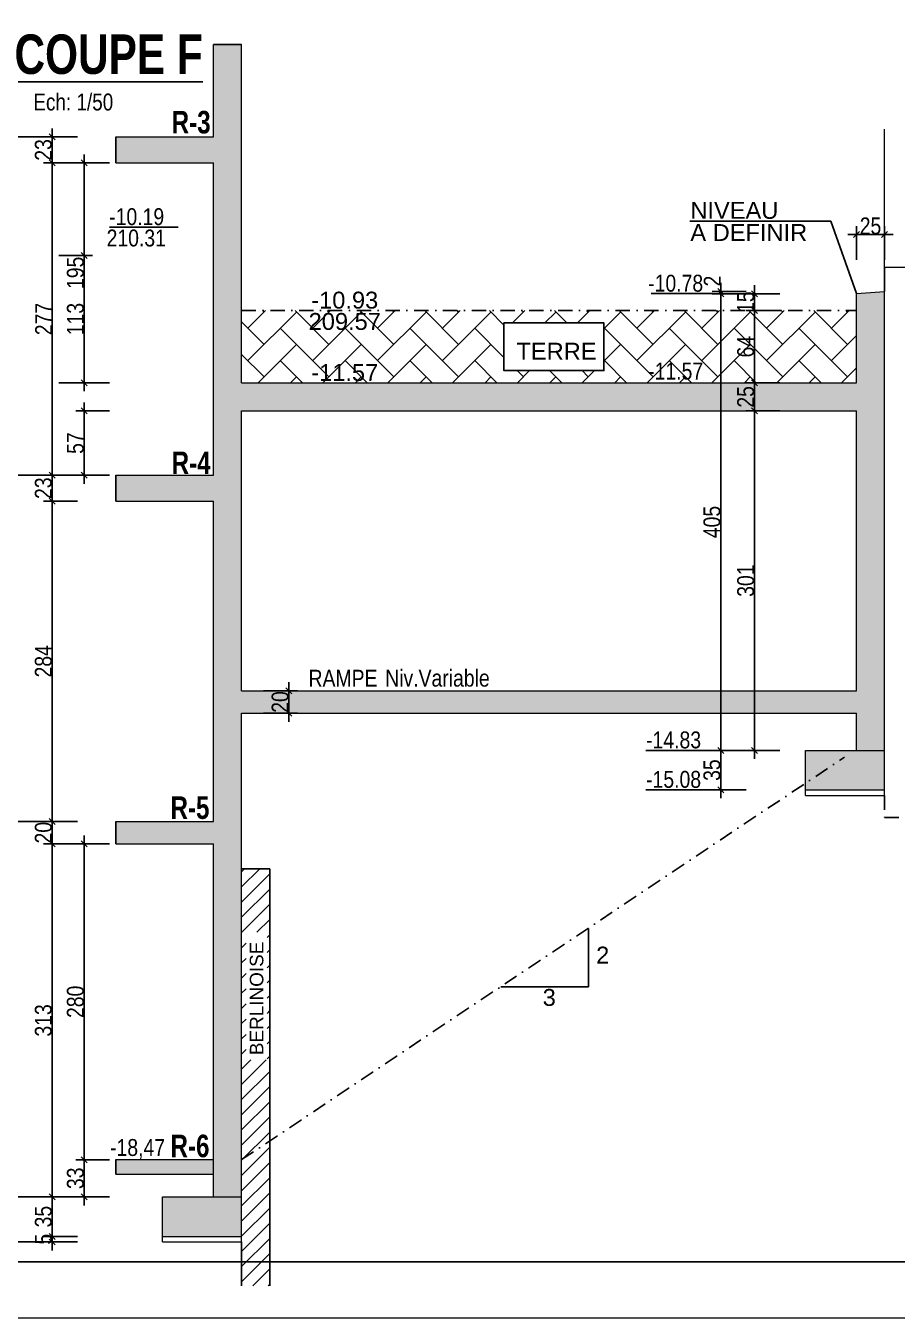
# Model space of a CAD drawing. Header units: millimetres. Extents: x -26249 to 60250, y -21218 to 23336.
# Drawn here: x 15666 to 16438, y 4553 to 5699 of the extents above; entities that cross this region are included whole.
import ezdxf
from ezdxf.enums import TextEntityAlignment as Align

# ---------------------------------------------------------------- set-up
doc = ezdxf.new("R2010")
doc.units = ezdxf.units.MM
doc.linetypes.add('TIRETPTX2', pattern=[50.8, 25.4, -12.7, 0, -12.7])
for name, color, linetype in [('01_cote_gen', 4, 'Continuous'), ('01_linteaux', 2, 'Continuous'), ('01_poch_BN', 9, 'Continuous'), ('01_poch_murs', 253, 'Continuous'), ('01_texte', 230, 'Continuous'), ('AA_COTES', 2, 'Continuous')]:
    doc.layers.add(name, color=color, linetype=linetype)
doc.layers.add('01_murs_coup', color=5, linetype='Continuous', lineweight=60)
doc.layers.add('01_PIEUX', color=5, linetype='Continuous', lineweight=60)
doc.styles.add('ARIAL NA', font='ARIALN.TTF')
doc.styles.add('impact', font='impact.ttf')
doc.styles.add('MATTE_TXT', font='arial.ttf')
doc.styles.add('STYLE2', font='ARIALN.TTF')
doc.dimstyles.new('JB50', dxfattribs={"dimscale": 0.1, "dimtxt": 150, "dimasz": 15, "dimexe": 0.1, "dimexo": 0.1, "dimgap": 0.09, "dimtad": 1, "dimdec": 1, "dimdsep": 46, "dimtxsty": 'STYLE2', "dimblk1": 'BOND_G', "dimblk2": 'BOND_D', "dimsah": 1, "dimcen": 1.5, "dimdle": 0.01, "dimse1": 1, "dimse2": 1, "dimclrd": 4, "dimclre": 2, "dimclrt": 6, "dimazin": 2, "dimtfac": 2.333333, "dimtdec": 1, "dimtix": 1, "dimtmove": 2, "dimatfit": 3, "dimldrblk": 'BOND_G', "dimfxl": 1, "dimtolj": 1, "dimtzin": 0, "dimarcsym": 0})

# ---------------------------------------------------------------- blocks, each defined once
blk = doc.blocks.new('BOND_G')
at = {"layer": 'AA_COTES', "color": 0}
for p, q in [((0, -5), (0, 15)), ((5, 0), (-5, 0)), ((1.77, 1.77), (-1.77, -1.77))]:
    blk.add_line(p, q, dxfattribs=at)
blk = doc.blocks.new('BOND_D')
at = {"layer": 'AA_COTES', "color": 0}
for p, q in [((5, 0), (-5, 0)), ((-1.77, -1.77), (1.77, 1.77)), ((0, 5), (0, -15))]:
    blk.add_line(p, q, dxfattribs=at)
blk = doc.blocks.new('*D2041')
at = {"layer": '01_cote_gen', "color": 4, "lineweight": -2, "transparency": 16777216}
blk.add_line((16033.7, 7786.7), (16134.7, 7786.7), dxfattribs=at)
at = {"layer": 'Defpoints', "color": 0, "transparency": 16777216}
for p in [(16136.2, 7786.7), (16032.2, 7779.2), (16136.2, 5592.4)]:
    blk.add_point(p, dxfattribs=at)
at = {"layer": '01_cote_gen', "color": 4, "lineweight": -2, "transparency": 16777216, "xscale": 1.5, "yscale": 1.5, "zscale": 1.5, "rotation": 180}
blk.add_blockref('BOND_G', (16032.2, 7786.7), dxfattribs=at)
at = {"layer": '01_cote_gen', "color": 4, "lineweight": -2, "transparency": 16777216, "xscale": 1.5, "yscale": 1.5, "zscale": 1.5}
blk.add_blockref('BOND_D', (16136.2, 7786.7), dxfattribs=at)
at = {"layer": '01_cote_gen', "color": 6, "transparency": 16777216, "insert": (16084.2, 7794.4), "char_height": 15, "attachment_point": 5, "style": 'STYLE2'}
blk.add_mtext('\\A1;104', dxfattribs=at)
blk = doc.blocks.new('*D2055')
at = {"layer": '01_cote_gen', "color": 4, "lineweight": -2, "transparency": 16777216}
blk.add_line((16333.7, 7758.7), (16414.3, 7758.7), dxfattribs=at)
at = {"layer": 'Defpoints', "color": 0, "transparency": 16777216}
for p in [(16415.8, 7758.7), (16332.2, 7706.2), (16415.8, 5569.6)]:
    blk.add_point(p, dxfattribs=at)
at = {"layer": '01_cote_gen', "color": 4, "lineweight": -2, "transparency": 16777216, "xscale": 1.5, "yscale": 1.5, "zscale": 1.5, "rotation": 180}
blk.add_blockref('BOND_G', (16332.2, 7758.7), dxfattribs=at)
at = {"layer": '01_cote_gen', "color": 4, "lineweight": -2, "transparency": 16777216, "xscale": 1.5, "yscale": 1.5, "zscale": 1.5}
blk.add_blockref('BOND_D', (16415.8, 7758.7), dxfattribs=at)
at = {"layer": '01_cote_gen', "color": 6, "transparency": 16777216, "insert": (16374, 7766.3), "char_height": 15, "attachment_point": 5, "style": 'STYLE2'}
blk.add_mtext('\\A1;83.5', dxfattribs=at)
blk = doc.blocks.new('*D2144')
at = {"layer": '01_cote_gen', "color": 4, "lineweight": -2, "transparency": 16777216}
blk.add_line((15689.2, 4662.4), (15689.2, 4972.4), dxfattribs=at)
at = {"layer": 'Defpoints', "color": 0, "transparency": 16777216}
for p in [(15689.2, 4973.9), (15735.8, 4973.9), (15752.3, 4660.9)]:
    blk.add_point(p, dxfattribs=at)
at = {"layer": '01_cote_gen', "color": 4, "lineweight": -2, "transparency": 16777216, "xscale": 1.5, "yscale": 1.5, "zscale": 1.5}
for name, p, rotation in [('BOND_D', (15689.2, 4973.9), 90), ('BOND_G', (15689.2, 4660.9), 270)]:
    blk.add_blockref(name, p, dxfattribs=dict(at, rotation=rotation))
at = {"layer": '01_cote_gen', "color": 6, "transparency": 16777216, "insert": (15681.5, 4817.4), "char_height": 15, "attachment_point": 5, "rotation": 90, "style": 'STYLE2'}
blk.add_mtext('\\A1;313', dxfattribs=at)
blk = doc.blocks.new('*D2145')
at = {"layer": '01_cote_gen', "color": 4, "lineweight": -2, "transparency": 16777216}
blk.add_line((15717.6, 4662.4), (15717.6, 4692.4), dxfattribs=at)
at = {"layer": 'Defpoints', "color": 0, "transparency": 16777216}
for p in [(15717.6, 4693.9), (15752.3, 4693.9), (15752.3, 4660.9)]:
    blk.add_point(p, dxfattribs=at)
at = {"layer": '01_cote_gen', "color": 4, "lineweight": -2, "transparency": 16777216, "xscale": 1.5, "yscale": 1.5, "zscale": 1.5}
for name, p, rotation in [('BOND_D', (15717.6, 4693.9), 90), ('BOND_G', (15717.6, 4660.9), 270)]:
    blk.add_blockref(name, p, dxfattribs=dict(at, rotation=rotation))
at = {"layer": '01_cote_gen', "color": 6, "transparency": 16777216, "insert": (15709.9, 4677.4), "char_height": 15, "attachment_point": 5, "rotation": 90, "style": 'STYLE2'}
blk.add_mtext('\\A1;33', dxfattribs=at)
blk = doc.blocks.new('*D2146')
at = {"layer": '01_cote_gen', "color": 4, "lineweight": -2, "transparency": 16777216}
blk.add_line((15717.6, 4695.4), (15717.6, 4972.4), dxfattribs=at)
at = {"layer": 'Defpoints', "color": 0, "transparency": 16777216}
for p in [(15717.6, 4973.9), (15735.8, 4973.9), (15735.8, 4693.9)]:
    blk.add_point(p, dxfattribs=at)
at = {"layer": '01_cote_gen', "color": 4, "lineweight": -2, "transparency": 16777216, "xscale": 1.5, "yscale": 1.5, "zscale": 1.5}
for name, p, rotation in [('BOND_D', (15717.6, 4973.9), 90), ('BOND_G', (15717.6, 4693.9), 270)]:
    blk.add_blockref(name, p, dxfattribs=dict(at, rotation=rotation))
at = {"layer": '01_cote_gen', "color": 6, "transparency": 16777216, "insert": (15709.9, 4833.9), "char_height": 15, "attachment_point": 5, "rotation": 90, "style": 'STYLE2'}
blk.add_mtext('\\A1;280', dxfattribs=at)
blk = doc.blocks.new('*D2242')
at = {"layer": '01_cote_gen', "color": 4, "lineweight": -2, "transparency": 16777216}
blk.add_line((15689.2, 4975.4), (15689.2, 4992.4), dxfattribs=at)
at = {"layer": 'Defpoints', "color": 0, "transparency": 16777216}
for p in [(15689.2, 4993.9), (15778, 4993.9), (15778, 4973.9)]:
    blk.add_point(p, dxfattribs=at)
at = {"layer": '01_cote_gen', "color": 4, "lineweight": -2, "transparency": 16777216, "xscale": 1.5, "yscale": 1.5, "zscale": 1.5}
for name, p, rotation in [('BOND_D', (15689.2, 4993.9), 90), ('BOND_G', (15689.2, 4973.9), 270)]:
    blk.add_blockref(name, p, dxfattribs=dict(at, rotation=rotation))
at = {"layer": '01_cote_gen', "color": 6, "transparency": 16777216, "insert": (15681.5, 4983.9), "char_height": 15, "attachment_point": 5, "rotation": 90, "style": 'STYLE2'}
blk.add_mtext('\\A1;20', dxfattribs=at)
blk = doc.blocks.new('*D2243')
at = {"layer": '01_cote_gen', "color": 4, "lineweight": -2, "transparency": 16777216}
blk.add_line((15689.2, 4995.4), (15689.2, 5276.4), dxfattribs=at)
at = {"layer": 'Defpoints', "color": 0, "transparency": 16777216}
for p in [(15689.2, 5277.9), (15745.7, 5277.9), (15745.7, 4993.9)]:
    blk.add_point(p, dxfattribs=at)
at = {"layer": '01_cote_gen', "color": 4, "lineweight": -2, "transparency": 16777216, "xscale": 1.5, "yscale": 1.5, "zscale": 1.5}
for name, p, rotation in [('BOND_D', (15689.2, 5277.9), 90), ('BOND_G', (15689.2, 4993.9), 270)]:
    blk.add_blockref(name, p, dxfattribs=dict(at, rotation=rotation))
at = {"layer": '01_cote_gen', "color": 6, "transparency": 16777216, "insert": (15681.5, 5135.9), "char_height": 15, "attachment_point": 5, "rotation": 90, "style": 'STYLE2'}
blk.add_mtext('\\A1;284', dxfattribs=at)
blk = doc.blocks.new('*D2244')
at = {"layer": '01_cote_gen', "color": 4, "lineweight": -2, "transparency": 16777216}
blk.add_line((15689.2, 5279.4), (15689.2, 5299.4), dxfattribs=at)
at = {"layer": 'Defpoints', "color": 0, "transparency": 16777216}
for p in [(15689.2, 5300.9), (15756, 5300.9), (15756, 5277.9)]:
    blk.add_point(p, dxfattribs=at)
at = {"layer": '01_cote_gen', "color": 4, "lineweight": -2, "transparency": 16777216, "xscale": 1.5, "yscale": 1.5, "zscale": 1.5}
for name, p, rotation in [('BOND_D', (15689.2, 5300.9), 90), ('BOND_G', (15689.2, 5277.9), 270)]:
    blk.add_blockref(name, p, dxfattribs=dict(at, rotation=rotation))
at = {"layer": '01_cote_gen', "color": 6, "transparency": 16777216, "insert": (15681.5, 5289.4), "char_height": 15, "attachment_point": 5, "rotation": 90, "style": 'STYLE2'}
blk.add_mtext('\\A1;23', dxfattribs=at)
blk = doc.blocks.new('*D2245')
at = {"layer": '01_cote_gen', "color": 4, "lineweight": -2, "transparency": 16777216}
blk.add_line((15689.2, 5302.4), (15689.2, 5576.4), dxfattribs=at)
at = {"layer": 'Defpoints', "color": 0, "transparency": 16777216}
for p in [(15689.2, 5577.9), (15789, 5577.9), (15809.4, 5300.9)]:
    blk.add_point(p, dxfattribs=at)
at = {"layer": '01_cote_gen', "color": 4, "lineweight": -2, "transparency": 16777216, "xscale": 1.5, "yscale": 1.5, "zscale": 1.5}
for name, p, rotation in [('BOND_D', (15689.2, 5577.9), 90), ('BOND_G', (15689.2, 5300.9), 270)]:
    blk.add_blockref(name, p, dxfattribs=dict(at, rotation=rotation))
at = {"layer": '01_cote_gen', "color": 6, "transparency": 16777216, "insert": (15681.7, 5439.4), "char_height": 15, "attachment_point": 5, "rotation": 90, "style": 'STYLE2'}
blk.add_mtext('\\A1;277', dxfattribs=at)
blk = doc.blocks.new('*D2246')
at = {"layer": '01_cote_gen', "color": 4, "lineweight": -2, "transparency": 16777216}
blk.add_line((15689.2, 5579.4), (15689.2, 5599.4), dxfattribs=at)
at = {"layer": 'Defpoints', "color": 0, "transparency": 16777216}
for p in [(15689.2, 5600.9), (15765.3, 5600.9), (15789, 5577.9)]:
    blk.add_point(p, dxfattribs=at)
at = {"layer": '01_cote_gen', "color": 4, "lineweight": -2, "transparency": 16777216, "xscale": 1.5, "yscale": 1.5, "zscale": 1.5}
for name, p, rotation in [('BOND_D', (15689.2, 5600.9), 90), ('BOND_G', (15689.2, 5577.9), 270)]:
    blk.add_blockref(name, p, dxfattribs=dict(at, rotation=rotation))
at = {"layer": '01_cote_gen', "color": 6, "transparency": 16777216, "insert": (15681.5, 5589.4), "char_height": 15, "attachment_point": 5, "rotation": 90, "style": 'STYLE2'}
blk.add_mtext('\\A1;23', dxfattribs=at)
blk = doc.blocks.new('*D2247')
at = {"layer": '01_cote_gen', "color": 4, "lineweight": -2, "transparency": 16777216}
blk.add_line((15717.6, 5302.4), (15717.6, 5356.4), dxfattribs=at)
at = {"layer": 'Defpoints', "color": 0, "transparency": 16777216}
for p in [(15717.6, 5357.9), (15899.3, 5357.9), (15789, 5300.9)]:
    blk.add_point(p, dxfattribs=at)
at = {"layer": '01_cote_gen', "color": 4, "lineweight": -2, "transparency": 16777216, "xscale": 1.5, "yscale": 1.5, "zscale": 1.5}
for name, p, rotation in [('BOND_D', (15717.6, 5357.9), 90), ('BOND_G', (15717.6, 5300.9), 270)]:
    blk.add_blockref(name, p, dxfattribs=dict(at, rotation=rotation))
at = {"layer": '01_cote_gen', "color": 6, "transparency": 16777216, "insert": (15709.9, 5329.4), "char_height": 15, "attachment_point": 5, "rotation": 90, "style": 'STYLE2'}
blk.add_mtext('\\A1;57', dxfattribs=at)
blk = doc.blocks.new('*D2248')
at = {"layer": '01_cote_gen', "color": 4, "lineweight": -2, "transparency": 16777216}
blk.add_line((15717.6, 5494.4), (15717.6, 5384.4), dxfattribs=at)
at = {"layer": 'Defpoints', "color": 0, "transparency": 16777216}
for p in [(15740.1, 5495.9), (15717.6, 5382.9), (15857.2, 5382.9)]:
    blk.add_point(p, dxfattribs=at)
at = {"layer": '01_cote_gen', "color": 4, "lineweight": -2, "transparency": 16777216, "xscale": 1.5, "yscale": 1.5, "zscale": 1.5}
for name, p, rotation in [('BOND_G', (15717.6, 5495.9), 90), ('BOND_D', (15717.6, 5382.9), 270)]:
    blk.add_blockref(name, p, dxfattribs=dict(at, rotation=rotation))
at = {"layer": '01_cote_gen', "color": 6, "transparency": 16777216, "insert": (15709.9, 5439.4), "char_height": 15, "attachment_point": 5, "rotation": 90, "style": 'STYLE2'}
blk.add_mtext('\\A1;113', dxfattribs=at)
blk = doc.blocks.new('*D2249')
at = {"layer": '01_cote_gen', "color": 4, "lineweight": -2, "transparency": 16777216}
blk.add_line((15717.6, 5384.4), (15717.6, 5576.4), dxfattribs=at)
at = {"layer": 'Defpoints', "color": 0, "transparency": 16777216}
for p in [(15717.6, 5577.9), (15767.1, 5577.9), (15924.4, 5382.9)]:
    blk.add_point(p, dxfattribs=at)
at = {"layer": '01_cote_gen', "color": 4, "lineweight": -2, "transparency": 16777216, "xscale": 1.5, "yscale": 1.5, "zscale": 1.5}
for name, p, rotation in [('BOND_D', (15717.6, 5577.9), 90), ('BOND_G', (15717.6, 5382.9), 270)]:
    blk.add_blockref(name, p, dxfattribs=dict(at, rotation=rotation))
at = {"layer": '01_cote_gen', "color": 6, "transparency": 16777216, "insert": (15709.9, 5480.4), "char_height": 15, "attachment_point": 5, "rotation": 90, "style": 'STYLE2'}
blk.add_mtext('\\A1;195', dxfattribs=at)
blk = doc.blocks.new('*D2147')
at = {"layer": '01_cote_gen', "color": 4, "lineweight": -2, "transparency": 16777216}
blk.add_line((16311.8, 5384.4), (16311.8, 5445.4), dxfattribs=at)
at = {"layer": 'Defpoints', "color": 0, "transparency": 16777216}
for p in [(16311.8, 5446.9), (16333.1, 5446.9), (16323.4, 5382.9)]:
    blk.add_point(p, dxfattribs=at)
at = {"layer": '01_cote_gen', "color": 4, "lineweight": -2, "transparency": 16777216, "xscale": 1.5, "yscale": 1.5, "zscale": 1.5}
for name, p, rotation in [('BOND_D', (16311.8, 5446.9), 90), ('BOND_G', (16311.8, 5382.9), 270)]:
    blk.add_blockref(name, p, dxfattribs=dict(at, rotation=rotation))
at = {"layer": '01_cote_gen', "color": 6, "transparency": 16777216, "insert": (16304.1, 5414.9), "char_height": 15, "attachment_point": 5, "rotation": 90, "style": 'STYLE2'}
blk.add_mtext('\\A1;64', dxfattribs=at)
blk = doc.blocks.new('*D2148')
at = {"layer": '01_cote_gen', "color": 4, "lineweight": -2, "transparency": 16777216}
for p, q in [((16311.8, 5463.4), (16311.8, 5464.9)), ((16311.8, 5461.9), (16311.8, 5446.9)), ((16311.8, 5445.4), (16311.8, 5443.9))]:
    blk.add_line(p, q, dxfattribs=at)
at = {"layer": 'Defpoints', "color": 0, "transparency": 16777216}
for p in [(16334.3, 5461.9), (16311.8, 5446.9), (16334.3, 5446.9)]:
    blk.add_point(p, dxfattribs=at)
at = {"layer": '01_cote_gen', "color": 4, "lineweight": -2, "transparency": 16777216, "xscale": 1.5, "yscale": 1.5, "zscale": 1.5}
for name, p, rotation in [('BOND_G', (16311.8, 5461.9), 270), ('BOND_D', (16311.8, 5446.9), 90)]:
    blk.add_blockref(name, p, dxfattribs=dict(at, rotation=rotation))
at = {"layer": '01_cote_gen', "color": 6, "transparency": 16777216, "insert": (16304.1, 5454.4), "char_height": 15, "attachment_point": 5, "rotation": 90, "style": 'STYLE2'}
blk.add_mtext('\\A1;15', dxfattribs=at)
blk = doc.blocks.new('*D2149')
at = {"layer": '01_cote_gen', "color": 4, "lineweight": -2, "transparency": 16777216}
for p, q in [((16281.9, 5465.4), (16281.9, 5466.9)), ((16281.9, 5463.9), (16281.9, 5461.9)), ((16281.9, 5460.4), (16281.9, 5458.9))]:
    blk.add_line(p, q, dxfattribs=at)
at = {"layer": 'Defpoints', "color": 0, "transparency": 16777216}
for p in [(16281.9, 5461.9), (16304.4, 5463.9), (16331, 5461.9)]:
    blk.add_point(p, dxfattribs=at)
at = {"layer": '01_cote_gen', "color": 4, "lineweight": -2, "transparency": 16777216, "xscale": 1.5, "yscale": 1.5, "zscale": 1.5}
for name, p, rotation in [('BOND_G', (16281.9, 5463.9), 270), ('BOND_D', (16281.9, 5461.9), 90)]:
    blk.add_blockref(name, p, dxfattribs=dict(at, rotation=rotation))
at = {"layer": '01_cote_gen', "color": 6, "transparency": 16777216, "insert": (16274.4, 5473.1), "char_height": 15, "attachment_point": 5, "rotation": 90, "style": 'STYLE2'}
blk.add_mtext('\\A1;2', dxfattribs=at)
blk = doc.blocks.new('*D2150')
at = {"layer": '01_cote_gen', "color": 4, "lineweight": -2, "transparency": 16777216}
blk.add_line((16311.8, 5058.4), (16311.8, 5356.4), dxfattribs=at)
at = {"layer": 'Defpoints', "color": 0, "transparency": 16777216}
for p in [(16311.8, 5357.9), (16327, 5357.9), (16315.9, 5056.9)]:
    blk.add_point(p, dxfattribs=at)
at = {"layer": '01_cote_gen', "color": 4, "lineweight": -2, "transparency": 16777216, "xscale": 1.5, "yscale": 1.5, "zscale": 1.5}
for name, p, rotation in [('BOND_D', (16311.8, 5357.9), 90), ('BOND_G', (16311.8, 5056.9), 270)]:
    blk.add_blockref(name, p, dxfattribs=dict(at, rotation=rotation))
at = {"layer": '01_cote_gen', "color": 6, "transparency": 16777216, "insert": (16304.1, 5207.4), "char_height": 15, "attachment_point": 5, "rotation": 90, "style": 'STYLE2'}
blk.add_mtext('\\A1;301', dxfattribs=at)
blk = doc.blocks.new('*D2151')
at = {"layer": '01_cote_gen', "color": 4, "lineweight": -2, "transparency": 16777216}
blk.add_line((16311.8, 5359.4), (16311.8, 5381.4), dxfattribs=at)
at = {"layer": 'Defpoints', "color": 0, "transparency": 16777216}
for p in [(16311.8, 5382.9), (16334.3, 5382.9), (16334.3, 5357.9)]:
    blk.add_point(p, dxfattribs=at)
at = {"layer": '01_cote_gen', "color": 4, "lineweight": -2, "transparency": 16777216, "xscale": 1.5, "yscale": 1.5, "zscale": 1.5}
for name, p, rotation in [('BOND_D', (16311.8, 5382.9), 90), ('BOND_G', (16311.8, 5357.9), 270)]:
    blk.add_blockref(name, p, dxfattribs=dict(at, rotation=rotation))
at = {"layer": '01_cote_gen', "color": 6, "transparency": 16777216, "insert": (16304.1, 5370.4), "char_height": 15, "attachment_point": 5, "rotation": 90, "style": 'STYLE2'}
blk.add_mtext('\\A1;25', dxfattribs=at)
blk = doc.blocks.new('*D2116')
at = {"layer": '01_cote_gen', "color": 4, "lineweight": -2, "transparency": 16777216}
blk.add_line((16281.9, 5058.4), (16281.9, 5460.4), dxfattribs=at)
at = {"layer": 'Defpoints', "color": 0, "transparency": 16777216}
for p in [(16281.9, 5461.9), (16334.3, 5461.9), (16304.3, 5056.9)]:
    blk.add_point(p, dxfattribs=at)
at = {"layer": '01_cote_gen', "color": 4, "lineweight": -2, "transparency": 16777216, "xscale": 1.5, "yscale": 1.5, "zscale": 1.5}
for name, p, rotation in [('BOND_D', (16281.9, 5461.9), 90), ('BOND_G', (16281.9, 5056.9), 270)]:
    blk.add_blockref(name, p, dxfattribs=dict(at, rotation=rotation))
at = {"layer": '01_cote_gen', "color": 6, "transparency": 16777216, "insert": (16274.2, 5259.4), "char_height": 15, "attachment_point": 5, "rotation": 90, "style": 'STYLE2'}
blk.add_mtext('\\A1;405', dxfattribs=at)
blk = doc.blocks.new('*D2117')
at = {"layer": '01_cote_gen', "color": 4, "lineweight": -2, "transparency": 16777216}
blk.add_line((16403.7, 5514.3), (16425.7, 5514.3), dxfattribs=at)
at = {"layer": 'Defpoints', "color": 0, "transparency": 16777216}
for p in [(16427.2, 5514.3), (16402.2, 5497.2), (16427.2, 5482.7)]:
    blk.add_point(p, dxfattribs=at)
at = {"layer": '01_cote_gen', "color": 4, "lineweight": -2, "transparency": 16777216, "xscale": 1.5, "yscale": 1.5, "zscale": 1.5, "rotation": 180}
blk.add_blockref('BOND_G', (16402.2, 5514.3), dxfattribs=at)
at = {"layer": '01_cote_gen', "color": 4, "lineweight": -2, "transparency": 16777216, "xscale": 1.5, "yscale": 1.5, "zscale": 1.5}
blk.add_blockref('BOND_D', (16427.2, 5514.3), dxfattribs=at)
at = {"layer": '01_cote_gen', "color": 6, "transparency": 16777216, "insert": (16414.7, 5521.9), "char_height": 15, "attachment_point": 5, "style": 'STYLE2'}
blk.add_mtext('\\A1;25', dxfattribs=at)
blk = doc.blocks.new('*D2200')
at = {"layer": '01_cote_gen', "color": 4, "lineweight": -2, "transparency": 16777216}
blk.add_line((15899.1, 5108.3), (15899.1, 5091.3), dxfattribs=at)
at = {"layer": 'Defpoints', "color": 0, "transparency": 16777216}
for p in [(15887.5, 5109.8), (15887.5, 5089.8), (15899.1, 5089.8)]:
    blk.add_point(p, dxfattribs=at)
at = {"layer": '01_cote_gen', "color": 4, "lineweight": -2, "transparency": 16777216, "xscale": 1.5, "yscale": 1.5, "zscale": 1.5}
for name, p, rotation in [('BOND_G', (15899.1, 5109.8), 90), ('BOND_D', (15899.1, 5089.8), 270)]:
    blk.add_blockref(name, p, dxfattribs=dict(at, rotation=rotation))
at = {"layer": '01_cote_gen', "color": 6, "transparency": 16777216, "insert": (15891.4, 5099.8), "char_height": 15, "attachment_point": 5, "rotation": 90, "style": 'STYLE2'}
blk.add_mtext('\\A1;20', dxfattribs=at)
blk = doc.blocks.new('*D2201')
at = {"layer": '01_cote_gen', "color": 4, "lineweight": -2, "transparency": 16777216}
for p, q in [((15689.2, 4627.4), (15689.2, 4628.9)), ((15689.2, 4625.9), (15689.2, 4620.9)), ((15689.2, 4619.4), (15689.2, 4617.9))]:
    blk.add_line(p, q, dxfattribs=at)
at = {"layer": 'Defpoints', "color": 0, "transparency": 16777216}
for p in [(15689.2, 4620.9), (15787.2, 4625.9), (15787.2, 4620.9)]:
    blk.add_point(p, dxfattribs=at)
at = {"layer": '01_cote_gen', "color": 4, "lineweight": -2, "transparency": 16777216, "xscale": 1.5, "yscale": 1.5, "zscale": 1.5}
for name, p, rotation in [('BOND_G', (15689.2, 4625.9), 270), ('BOND_D', (15689.2, 4620.9), 90)]:
    blk.add_blockref(name, p, dxfattribs=dict(at, rotation=rotation))
at = {"layer": '01_cote_gen', "color": 6, "transparency": 16777216, "insert": (15681.6, 4623.4), "char_height": 15, "attachment_point": 5, "rotation": 90, "style": 'STYLE2'}
blk.add_mtext('\\A1;5', dxfattribs=at)
blk = doc.blocks.new('*D2202')
at = {"layer": '01_cote_gen', "color": 4, "lineweight": -2, "transparency": 16777216}
blk.add_line((15689.2, 4627.4), (15689.2, 4659.4), dxfattribs=at)
at = {"layer": 'Defpoints', "color": 0, "transparency": 16777216}
for p in [(15689.2, 4660.9), (15787.2, 4660.9), (15787.2, 4625.9)]:
    blk.add_point(p, dxfattribs=at)
at = {"layer": '01_cote_gen', "color": 4, "lineweight": -2, "transparency": 16777216, "xscale": 1.5, "yscale": 1.5, "zscale": 1.5}
for name, p, rotation in [('BOND_D', (15689.2, 4660.9), 90), ('BOND_G', (15689.2, 4625.9), 270)]:
    blk.add_blockref(name, p, dxfattribs=dict(at, rotation=rotation))
at = {"layer": '01_cote_gen', "color": 6, "transparency": 16777216, "insert": (15681.5, 4643.4), "char_height": 15, "attachment_point": 5, "rotation": 90, "style": 'STYLE2'}
blk.add_mtext('\\A1;35', dxfattribs=at)
blk = doc.blocks.new('*D2204')
at = {"layer": '01_cote_gen', "color": 4, "lineweight": -2, "transparency": 16777216}
blk.add_line((16281.9, 5023.4), (16281.9, 5055.4), dxfattribs=at)
at = {"layer": 'Defpoints', "color": 0, "transparency": 16777216}
for p in [(16281.9, 5056.9), (16357.2, 5056.9), (16357.2, 5021.9)]:
    blk.add_point(p, dxfattribs=at)
at = {"layer": '01_cote_gen', "color": 4, "lineweight": -2, "transparency": 16777216, "xscale": 1.5, "yscale": 1.5, "zscale": 1.5}
for name, p, rotation in [('BOND_D', (16281.9, 5056.9), 90), ('BOND_G', (16281.9, 5021.9), 270)]:
    blk.add_blockref(name, p, dxfattribs=dict(at, rotation=rotation))
at = {"layer": '01_cote_gen', "color": 6, "transparency": 16777216, "insert": (16274.2, 5039.4), "char_height": 15, "attachment_point": 5, "rotation": 90, "style": 'STYLE2'}
blk.add_mtext('\\A1;35', dxfattribs=at)

msp = doc.modelspace()

# ---------------------------------------------------------------- hatches: boundary and pattern name
at = {"layer": '01_poch_BN'}
h = msp.add_hatch(color=256, dxfattribs=at)
h.dxf.hatch_style = 1
h.paths.add_polyline_path([(16065.034, 5109.792), (15857.209, 5109.792), (15857.209, 5357.92), (16065.034, 5357.92), (16065.034, 5382.92), (15857.209, 5382.92), (15857.209, 5682.996), (15832.209, 5682.996), (15832.209, 5600.92), (15745.722, 5600.92), (15745.722, 5577.92), (15832.209, 5577.92), (15832.209, 5300.92), (15745.722, 5300.92), (15745.722, 5277.92), (15832.209, 5277.92), (15832.209, 4993.92), (15745.722, 4993.92), (15745.722, 4973.92), (15832.209, 4973.92), (15832.209, 4660.92), (15857.209, 4660.92), (15857.209, 5089.771), (16065.034, 5089.771)])
h.paths.add_polyline_path([(15832.209, 4693.92), (15745.722, 4693.92), (15745.722, 4680.92), (15832.209, 4680.92)], flags=17)
h.paths.add_polyline_path([(15857.209, 4660.92), (15787.209, 4660.92), (15787.209, 4625.92), (15857.209, 4625.92)])
h = msp.add_hatch(color=256, dxfattribs=at)
h.dxf.hatch_style = 1
h.paths.add_polyline_path([(16427.209, 5463.92), (16402.209, 5461.92), (16402.209, 5382.92), (16065.034, 5382.92), (16065.034, 5357.92), (16402.209, 5357.92), (16402.209, 5109.792), (16065.034, 5109.792), (16065.034, 5089.771), (16402.209, 5089.771), (16402.209, 5056.91), (16427.209, 5056.91)])
h.paths.add_polyline_path([(16427.209, 5056.91), (16402.209, 5056.91), (16357.209, 5056.91), (16357.209, 5021.91), (16427.209, 5021.91)])
at = {"layer": '01_poch_murs'}
h = msp.add_hatch(dxfattribs=at)
h.set_pattern_fill('AR-HBONE', color=256, scale=0.2)
h.paths.add_polyline_path([(16402.209, 5446.92), (15857.209, 5446.92), (15857.209, 5382.92), (16402.209, 5382.92)])
h.paths.add_polyline_path([(16089.799, 5435.983), (16178.39, 5435.983), (16178.39, 5393.691), (16089.799, 5393.691)], flags=16)
h.paths.add_polyline_path([(16319.648, 5401.731), (16319.648, 5428.345), (16288.42, 5428.345), (16288.42, 5401.731)], flags=24)
h.paths.add_polyline_path([(16319.648, 5440.551), (16319.648, 5467.164), (16288.42, 5467.164), (16288.42, 5440.551)], flags=9)
h.paths.add_polyline_path([(15915.075, 5380.411), (15982.151, 5380.411), (15982.151, 5403.386), (15915.075, 5403.386)], flags=9)
h.paths.add_polyline_path([(16213.803, 5381.648), (16270.186, 5381.648), (16270.186, 5404.624), (16213.803, 5404.624)], flags=9)
h.paths.add_polyline_path([(15912.763, 5425.704), (15984.514, 5425.704), (15984.514, 5448.68), (15912.763, 5448.68)], flags=9)
h.paths.add_polyline_path([(16097.095, 5399.633), (16175.615, 5399.633), (16175.615, 5422.133), (16097.095, 5422.133)], flags=8)
h = msp.add_hatch(dxfattribs=at)
h.set_pattern_fill('ANSI31', color=256, scale=3)
h.set_pattern_definition([(45, (4200.968, 3422.751), (-6.735192, 6.735192), [])])
h.paths.add_polyline_path([(15882.209, 4951.92), (15857.209, 4951.92)], flags=17)
h.paths.add_polyline_path([(15882.209, 4951.92), (15857.209, 4951.92), (15857.209, 4660.92), (15857.209, 4620.92), (15882.209, 4637.536)])
h.paths.add_polyline_path([(15882.209, 4637.536), (15857.209, 4620.92), (15857.209, 4582.023), (15882.209, 4582.023)])
h.paths.add_polyline_path([(15879.775, 4782.332), (15879.775, 4895.529), (15861.149, 4895.529), (15861.149, 4782.332)], flags=16)

# ---------------------------------------------------------------- linework, layer by layer
at = {"layer": '01_linteaux', "linetype": 'TIRETPTX2', "ltscale": 0.5}
for p, q in [((15857.209, 5446.92, 9.99), (16402.209, 5446.92, 9.99)), ((15857.209, 4693.92, 9.99), (16391.575, 5050.865, 9.99)), ((16427.209, 5016.91, 9.99), (16427.209, 4997.22, 517158675.089)), ((16427.209, 4997.22, 517158675.089), (16467.209, 4997.22, 517158675.089))]:
    msp.add_line(p, q, dxfattribs=at)
at = {"layer": '01_linteaux'}
for p, q in [((15857.209, 4951.92, 9.99), (15882.209, 4951.92, 9.99)), ((15882.209, 4951.92, 9.99), (15882.209, 4582.023, 9.99)), ((15857.209, 4620.92, 9.99), (15857.209, 4582.023, 9.99))]:
    msp.add_line(p, q, dxfattribs=at)
at = {"layer": '01_murs_coup', "linetype": 'Continuous', "lineweight": 5}
msp.add_line((21156.96, 4553.358), (11662.741, 4553.358), dxfattribs=at)
at = {"layer": '01_PIEUX', "linetype": 'Continuous', "lineweight": 5}
for p, q in [((15832.209, 5600.92, 9.99), (15832.209, 5682.996, 9.99)), ((15857.209, 5382.92, 9.99), (15857.209, 5682.996, 9.99)), ((16427.209, 5485.376, 104295347.934), (16427.209, 5607.915, 9.99)), ((15745.722, 5600.92, 9.99), (15832.209, 5600.92, 9.99)), ((15745.722, 5577.92, 9.99), (15832.209, 5577.92, 9.99)), ((15832.209, 5300.92, 9.99), (15832.209, 5577.92, 9.99)), ((16427.209, 5485.376, 9.99), (16467.209, 5485.376, 9.99)), ((16402.209, 5461.92, 9.99), (16427.209, 5463.92, 9.99)), ((16402.209, 5382.92, 9.99), (16402.209, 5461.92, 9.99)), ((16427.209, 5016.91, 9.99), (16427.209, 5463.92, 9.99)), ((15857.209, 5382.92, 9.99), (16402.209, 5382.92, 9.99)), ((15857.209, 5357.92, 9.99), (16402.209, 5357.92, 9.99)), ((15857.209, 5109.792, 9.99), (15857.209, 5357.92, 9.99)), ((16402.209, 5109.792, 9.99), (16402.209, 5357.92, 9.99)), ((15745.722, 5300.92, 9.99), (15832.209, 5300.92, 9.99)), ((15745.722, 5277.92, 9.99), (15832.209, 5277.92, 9.99)), ((15832.209, 4993.92, 9.99), (15832.209, 5277.92, 9.99)), ((15857.209, 5109.792, 9.99), (16402.209, 5109.792, 9.99)), ((15857.209, 5089.771, 9.99), (16402.209, 5089.771, 9.99)), ((15857.209, 4620.92, 9.99), (15857.209, 5089.771, 9.99)), ((16402.209, 5056.91, 9.99), (16402.209, 5089.771, 9.99)), ((16357.209, 5016.91, 9.99), (16357.209, 5056.91, 9.99)), ((16357.209, 5056.91, 9.99), (16427.209, 5056.91, 9.99)), ((16357.209, 5021.91, 9.99), (16427.209, 5021.91, 9.99)), ((16357.209, 5016.91, 9.99), (16427.209, 5016.91, 9.99)), ((15745.722, 4993.92, 9.99), (15832.209, 4993.92, 9.99)), ((15745.722, 4973.92, 9.99), (15832.209, 4973.92, 9.99)), ((15832.209, 4660.92, 9.99), (15832.209, 4973.92, 9.99)), ((15745.722, 4693.92, 9.99), (15832.209, 4693.92, 9.99)), ((15745.722, 4680.92, 9.99), (15832.209, 4680.92, 9.99)), ((15787.209, 4660.92, 9.99), (15857.209, 4660.92, 9.99)), ((15787.209, 4620.92, 9.99), (15787.209, 4660.92, 9.99)), ((15787.209, 4625.92, 9.99), (15857.209, 4625.92, 9.99)), ((15787.209, 4620.92, 9.99), (15857.209, 4620.92, 9.99))]:
    msp.add_line(p, q, dxfattribs=at)
at = {"layer": '01_poch_BN'}
for p, q in [((15832.209, 5682.996, 9.99), (15857.209, 5682.996, 9.99)), ((15745.722, 5600.92, 9.99), (15745.722, 5577.92, 9.99)), ((16427.209, 5463.92, 9.99), (16427.209, 5485.376, 9.99)), ((15745.722, 5300.92, 9.99), (15745.722, 5277.92, 9.99)), ((15745.722, 4973.92, 9.99), (15745.722, 4993.92, 9.99)), ((15745.722, 4693.92, 9.99), (15745.722, 4680.92, 9.99))]:
    msp.add_line(p, q, dxfattribs=at)
at = {"layer": '01_texte'}
for p, q in [((15597.481, 5600.92, 9.99), (15681.702, 5600.92, 9.99)), ((16379.455, 5526.302, 9.99), (16254.569, 5526.302, 9.99)), ((16402.209, 5461.92, 9.99), (16379.455, 5526.302, 9.99)), ((15740.053, 5520.919, 9.99), (15800.926, 5520.919, 9.99)), ((16220.203, 5461.92, 9.99), (16274.414, 5461.92, 9.99)), ((15597.481, 5300.92, 9.99), (15681.702, 5300.92, 9.99)), ((16215.463, 5056.91, 9.99), (16274.414, 5056.91, 9.99)), ((16215.463, 5021.91, 9.99), (16274.414, 5021.91, 9.99)), ((15597.481, 4993.92, 9.99), (15681.702, 4993.92, 9.99)), ((16164.672, 4898.896, 9.99), (16164.672, 4847.191, 9.99)), ((16164.672, 4847.191, 9.99), (16087.114, 4847.191, 9.99)), ((15597.481, 4660.92, 9.99), (15681.702, 4660.92, 9.99)), ((15597.481, 4620.92, 9.99), (15681.702, 4620.92, 9.99)), ((21156.96, 4603.358), (11712.741, 4603.358))]:
    msp.add_line(p, q, dxfattribs=at)
at = {"layer": '01_texte', "elevation": 9.99}
msp.add_lwpolyline([(16089.799, 5435.983), (16178.39, 5435.983), (16178.39, 5393.691), (16089.799, 5393.691)], close=True, dxfattribs=at)

# ---------------------------------------------------------------- texts
at = {"layer": '01_texte', "style": 'impact'}
msp.add_text('%%UCOUPE F', height=35, dxfattribs=at).set_placement((15739.297, 5646.292, 9.99), align=Align.BOTTOM_CENTER)
at = {"layer": '01_texte', "style": 'MATTE_TXT', "width": 0.8}
msp.add_text('Ech: 1/50', height=15, dxfattribs=at).set_placement((15707.996, 5619.903, 9.99), align=Align.BOTTOM_CENTER)
at = {"layer": '01_texte'}
for s, height, style, p in [('R-3', 20, 'impact', (15795.164, 5604.033, 9.99)), ('-10.19', 15, 'ARIAL NA', (15739.833, 5522.693, 9.99)), ('NIVEAU', 15, 'MATTE_TXT', (16255.015, 5528.309, 9.99)), ('210.31', 15, 'ARIAL NA', (15737.521, 5503.788, 9.99)), ('A DEFINIR', 15, 'MATTE_TXT', (16255.015, 5508.62, 9.99)), ('-10.78', 15, 'ARIAL NA', (16217.632, 5463.694, 9.99)), ('-10.93', 15, 'MATTE_TXT', (15918.905, 5448.694, 9.99)), ('209.57', 15, 'MATTE_TXT', (15916.592, 5429.789, 9.99)), ('TERRE', 15, 'MATTE_TXT', (16100.845, 5403.383, 9.99)), ('-11.57', 15, 'MATTE_TXT', (15918.905, 5384.496, 9.99)), ('-11.57', 15, 'ARIAL NA', (16217.632, 5385.733, 9.99)), ('R-4', 20, 'impact', (15795.164, 5301.928, 9.99)), ('RAMPE', 15, 'ARIAL NA', (15916.54, 5113.362, 9.99)), ('Niv.Variable', 15, 'ARIAL NA', (15984.511, 5113.435, 9.99)), ('-14.83', 15, 'ARIAL NA', (16215.8, 5058.684, 9.99)), ('-15.08', 15, 'ARIAL NA', (16215.8, 5023.684, 9.99)), ('R-5', 20, 'impact', (15794.132, 4996.086, 9.99)), ('2', 15, 'MATTE_TXT', (16171.466, 4867.854, 9.99)), ('3', 15, 'MATTE_TXT', (16124.111, 4830.293, 9.99)), ('-18,47', 15, 'ARIAL NA', (15740.597, 4697.201, 9.99)), ('R-6', 20, 'impact', (15794.132, 4696.087, 9.99))]:
    msp.add_text(s, height=height, dxfattribs=dict(at, style=style)).set_placement(p)
at = {"layer": '01_texte', "style": 'MATTE_TXT'}
msp.add_text('BERLINOISE', height=12, rotation=90, dxfattribs=at).set_placement((15876.466, 4786.633, 9.99))

# ---------------------------------------------------------------- dimensions: what is measured, and where the dimension line sits
at = {"layer": '01_cote_gen'}
for base, p1, p2, picture, middle in [((16136.17, 7786.689), (16032.17, 7779.189), (16136.17, 5592.366), '*D2041', (16084.17, 7794.357)), ((16427.209, 5514.252, 9.99), (16402.209, 5497.19, 9.99), (16427.209, 5482.659, 9.99), '*D2117', (16414.709, 5521.919, 9.99))]:
    dim = msp.add_linear_dim(base=base, p1=p1, p2=p2, dimstyle='JB50', dxfattribs=at)
    dim.commit()
    dim.dimension.update_dxf_attribs({"geometry": picture, "text_midpoint": middle})
dim = msp.add_linear_dim(base=(16415.766, 7758.675), p1=(16332.17, 7706.212), p2=(16415.766, 5569.603), text='83.5', dimstyle='JB50', dxfattribs=at)
dim.commit()
dim.dimension.update_dxf_attribs({"geometry": '*D2055', "text_midpoint": (16373.968, 7766.342)})
for base, p1, p2, picture, middle in [((15689.202, 5600.92, 9.99), (15788.965, 5577.92, 9.99), (15765.338, 5600.92, 9.99), '*D2246', (15681.534, 5589.42, 9.99)), ((15689.202, 5577.92, 9.99), (15809.4, 5300.92, 9.99), (15788.965, 5577.92, 9.99), '*D2245', (15681.662, 5439.42, 9.99)), ((15717.553, 5577.92, 9.99), (15924.409, 5382.92, 9.99), (15767.066, 5577.92, 9.99), '*D2249', (15709.885, 5480.42, 9.99)), ((15717.553, 5382.92, 9.99), (15740.053, 5495.919, 9.99), (15857.209, 5382.92, 9.99), '*D2248', (15709.885, 5439.42, 9.99)), ((16281.914, 5461.92, 9.99), (16304.283, 5056.91, 9.99), (16334.283, 5461.92, 9.99), '*D2116', (16274.246, 5259.415, 9.99)), ((16311.783, 5446.92, 9.99), (16334.283, 5461.92, 9.99), (16334.283, 5446.92, 9.99), '*D2148', (16304.115, 5454.42, 9.99)), ((16311.783, 5446.92, 9.99), (16323.436, 5382.92, 9.99), (16333.147, 5446.92, 9.99), '*D2147', (16304.115, 5414.92, 9.99)), ((16311.783, 5382.92, 9.99), (16334.283, 5357.92, 9.99), (16334.283, 5382.92, 9.99), '*D2151', (16304.115, 5370.42, 9.99)), ((15717.553, 5357.92, 9.99), (15788.965, 5300.92, 9.99), (15899.267, 5357.92, 9.99), '*D2247', (15709.916, 5329.42, 9.99)), ((16311.783, 5357.92, 9.99), (16315.895, 5056.91, 9.99), (16327.028, 5357.92, 9.99), '*D2150', (16304.115, 5207.415, 9.99)), ((15689.202, 5300.92, 9.99), (15755.956, 5277.92, 9.99), (15755.956, 5300.92, 9.99), '*D2244', (15681.534, 5289.42, 9.99)), ((15689.202, 5277.92, 9.99), (15745.722, 4993.92, 9.99), (15745.722, 5277.92, 9.99), '*D2243', (15681.534, 5135.92, 9.99)), ((15899.084, 5089.771, 9.99), (15887.45, 5109.792, 9.99), (15887.45, 5089.771, 9.99), '*D2200', (15891.417, 5099.782, 9.99)), ((16281.914, 5056.91, 9.99), (16357.209, 5021.91, 9.99), (16357.209, 5056.91, 9.99), '*D2204', (16274.246, 5039.41, 9.99)), ((15689.202, 4993.92, 9.99), (15777.986, 4973.92, 9.99), (15777.986, 4993.92, 9.99), '*D2242', (15681.534, 4983.92, 9.99)), ((15689.202, 4973.92, 9.99), (15752.286, 4660.92, 9.99), (15735.799, 4973.92, 9.99), '*D2144', (15681.534, 4817.42, 9.99)), ((15717.553, 4973.92, 9.99), (15735.799, 4693.92, 9.99), (15735.799, 4973.92, 9.99), '*D2146', (15709.885, 4833.92, 9.99)), ((15717.553, 4693.92, 9.99), (15752.286, 4660.92, 9.99), (15752.286, 4693.92, 9.99), '*D2145', (15709.885, 4677.42, 9.99)), ((15689.202, 4660.92, 9.99), (15787.209, 4625.92, 9.99), (15787.209, 4660.92, 9.99), '*D2202', (15681.534, 4643.42, 9.99)), ((15689.202, 4620.92, 9.99), (15787.209, 4625.92, 9.99), (15787.209, 4620.92, 9.99), '*D2201', (15681.565, 4623.42, 9.99))]:
    dim = msp.add_linear_dim(base=base, p1=p1, p2=p2, angle=90, dimstyle='JB50', dxfattribs=at)
    dim.commit()
    dim.dimension.update_dxf_attribs({"geometry": picture, "text_midpoint": middle})
dim = msp.add_linear_dim(base=(16281.914, 5461.92, 9.99), p1=(16304.414, 5463.92, 9.99), p2=(16331.026, 5461.92, 9.99), angle=90, dimstyle='JB50', dxfattribs=at)
dim.commit()
dim.dimension.update_dxf_attribs({"geometry": '*D2149', "text_midpoint": (16274.374, 5473.094, 9.99), "dimtype": 160})

doc.saveas('drawing.dxf')
